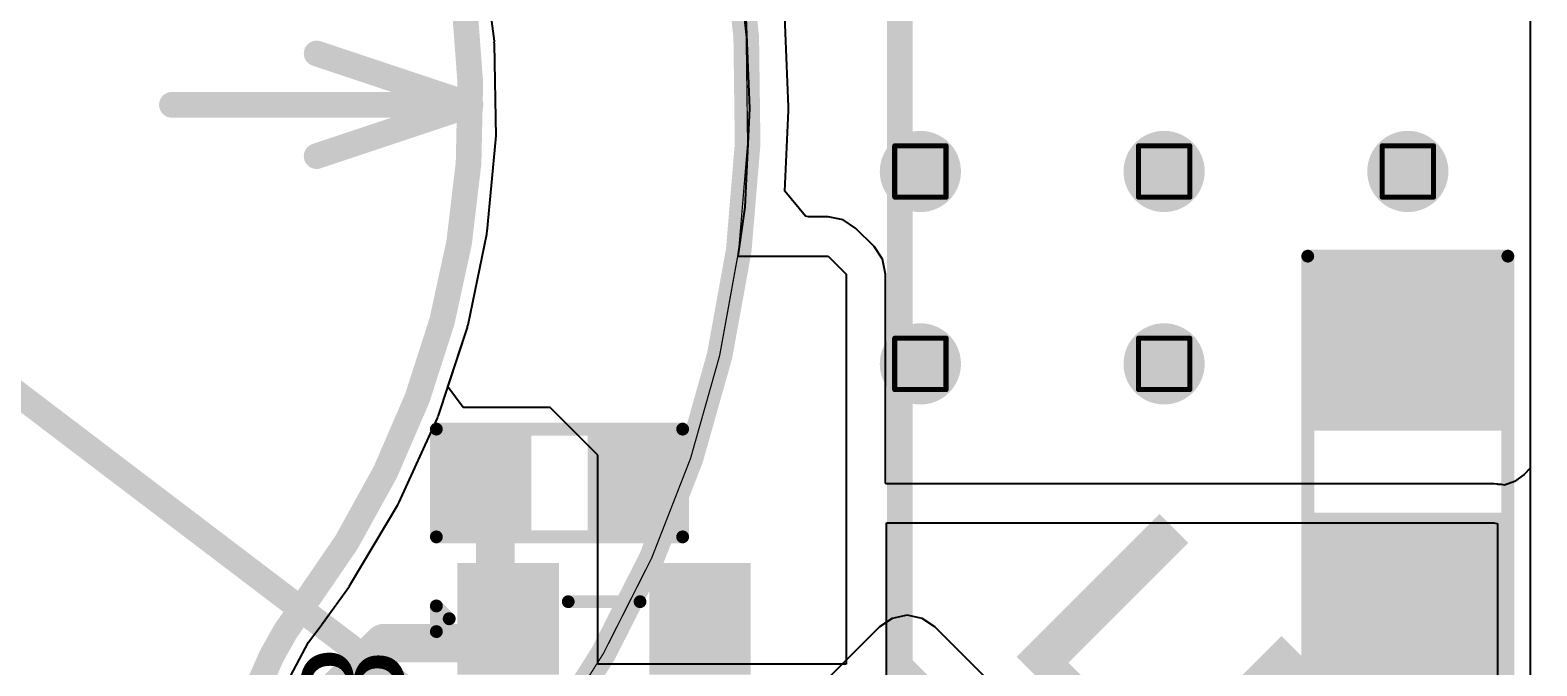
# Model space of a CAD drawing. Header units: inches. Extents: x 92 to 372, y 57 to 122.
# Drawn here: x 129.37 to 144.29, y 69.48 to 75.77 of the extents above; entities that cross this region are included whole.
import ezdxf

# ---------------------------------------------------------------- set-up
doc = ezdxf.new("R2010")
doc.units = ezdxf.units.IN
for name, color, linetype in [('Board Outline', 216, 'Continuous'), ('Bottom Layer', 5, 'Continuous'), ('Bottom Overlay', 54, 'Continuous'), ('Bottom Paste', 16, 'Continuous'), ('Bottom Solder', 6, 'Continuous'), ('Dimension', 6, 'Continuous'), ('Drill Drawing', 1, 'Continuous'), ('Top Layer', 1, 'Continuous'), ('Top Overlay', 2, 'Continuous'), ('Top Paste', 8, 'Continuous'), ('Top Solder', 216, 'Continuous'), ('Via Holes', 16, 'Continuous')]:
    doc.layers.add(name, color=color, linetype=linetype)
doc.styles.add('Arial', font='', dxfattribs={"height": 0.2})
doc.styles.add('Arial_Bold', font='', dxfattribs={"height": 0.2})
doc.styles.get('Arial').set_extended_font_data('Arial')
doc.styles.get('Arial_Bold').set_extended_font_data('Arial', bold=True)

# ---------------------------------------------------------------- blocks, each defined once
blk = doc.blocks.new('R___1206_B_9')
at = {"layer": 'Bottom Layer'}
for points in [[(-2.032, 0.889), (-0.508, 0.889), (-0.508, -0.889), (-2.032, -0.889)], [(0.508, 0.889), (2.032, 0.889), (2.032, -0.889), (0.508, -0.889)]]:
    blk.add_hatch(color=5, dxfattribs=at).paths.add_polyline_path(points)
at = {"layer": 'Bottom Paste'}
for points in [[(-2.032, 0.889), (-0.508, 0.889), (-0.508, -0.889), (-2.032, -0.889)], [(0.508, 0.889), (2.032, 0.889), (2.032, -0.889), (0.508, -0.889)]]:
    blk.add_hatch(color=16, dxfattribs=at).paths.add_polyline_path(points)
at = {"layer": 'Bottom Solder'}
for points in [[(-2.1336, 0.9906), (-0.4064, 0.9906), (-0.4064, -0.9906), (-2.1336, -0.9906)], [(0.4064, 0.9906), (2.1336, 0.9906), (2.1336, -0.9906), (0.4064, -0.9906)]]:
    blk.add_hatch(color=6, dxfattribs=at).paths.add_polyline_path(points)
at = {"layer": 'Bottom Overlay'}
for points in [[(-2.1336, -0.9906, 0.127, 0.127, 0), (-2.1336, 0.9906, 0.127, 0.127, 0)], [(2.1336, 0.9906, 0.127, 0.127, 0), (-2.1336, 0.9906, 0.127, 0.127, 0)], [(2.1336, -0.9906, 0.127, 0.127, 0), (2.1336, 0.9906, 0.127, 0.127, 0)], [(2.1336, -0.9906, 0.127, 0.127, 0), (-2.1336, -0.9906, 0.127, 0.127, 0)]]:
    blk.add_lwpolyline(points, format="xyseb", dxfattribs=at)
for points in [[(-2.16535, 0.9906, 0.0635, 0.0635, 1), (-2.10185, 0.9906, 0.0635, 0.0635, 1)], [(-2.16535, 0.9906, 0.0635, 0.0635, 1), (-2.10185, 0.9906, 0.0635, 0.0635, 1)], [(2.10185, 0.9906, 0.0635, 0.0635, 1), (2.16535, 0.9906, 0.0635, 0.0635, 1)], [(2.10185, 0.9906, 0.0635, 0.0635, 1), (2.16535, 0.9906, 0.0635, 0.0635, 1)], [(-2.16535, -0.9906, 0.0635, 0.0635, 1), (-2.10185, -0.9906, 0.0635, 0.0635, 1)], [(-2.16535, -0.9906, 0.0635, 0.0635, 1), (-2.10185, -0.9906, 0.0635, 0.0635, 1)], [(2.10185, -0.9906, 0.0635, 0.0635, 1), (2.16535, -0.9906, 0.0635, 0.0635, 1)], [(2.10185, -0.9906, 0.0635, 0.0635, 1), (2.16535, -0.9906, 0.0635, 0.0635, 1)]]:
    blk.add_lwpolyline(points, format="xyseb", close=True, dxfattribs=at)
blk = doc.blocks.new('R___0603_B_16')
at = {"layer": 'Bottom Layer'}
for points in [[(-1.143, -0.4445), (-1.143, 0.4445), (-0.381, 0.4445), (-0.381, -0.4445)], [(0.381, -0.4445), (0.381, 0.4445), (1.143, 0.4445), (1.143, -0.4445)]]:
    blk.add_hatch(color=5, dxfattribs=at).paths.add_polyline_path(points)
at = {"layer": 'Bottom Paste'}
for points in [[(-1.143, -0.4445), (-1.143, 0.4445), (-0.381, 0.4445), (-0.381, -0.4445)], [(0.381, -0.4445), (0.381, 0.4445), (1.143, 0.4445), (1.143, -0.4445)]]:
    blk.add_hatch(color=16, dxfattribs=at).paths.add_polyline_path(points)
at = {"layer": 'Bottom Solder'}
for points in [[(-1.2446, -0.5461), (-1.2446, 0.5461), (-0.2794, 0.5461), (-0.2794, -0.5461)], [(0.2794, -0.5461), (0.2794, 0.5461), (1.2446, 0.5461), (1.2446, -0.5461)]]:
    blk.add_hatch(color=6, dxfattribs=at).paths.add_polyline_path(points)
at = {"layer": 'Bottom Overlay'}
for points in [[(-1.2192, 0.5334, 0.127, 0.127, 0), (1.2192, 0.5334, 0.127, 0.127, 0)], [(-1.2192, -0.5334, 0.127, 0.127, 0), (-1.2192, 0.5334, 0.127, 0.127, 0)], [(1.2192, -0.5334, 0.127, 0.127, 0), (1.2192, 0.5334, 0.127, 0.127, 0)], [(-1.2192, -0.5334, 0.127, 0.127, 0), (1.2192, -0.5334, 0.127, 0.127, 0)]]:
    blk.add_lwpolyline(points, format="xyseb", dxfattribs=at)
for points in [[(-1.25095, 0.5334, 0.0635, 0.0635, 1), (-1.18745, 0.5334, 0.0635, 0.0635, 1)], [(-1.25095, 0.5334, 0.0635, 0.0635, 1), (-1.18745, 0.5334, 0.0635, 0.0635, 1)], [(1.18745, 0.5334, 0.0635, 0.0635, 1), (1.25095, 0.5334, 0.0635, 0.0635, 1)], [(1.18745, 0.5334, 0.0635, 0.0635, 1), (1.25095, 0.5334, 0.0635, 0.0635, 1)], [(-1.25095, -0.5334, 0.0635, 0.0635, 1), (-1.18745, -0.5334, 0.0635, 0.0635, 1)], [(-1.25095, -0.5334, 0.0635, 0.0635, 1), (-1.18745, -0.5334, 0.0635, 0.0635, 1)], [(1.18745, -0.5334, 0.0635, 0.0635, 1), (1.25095, -0.5334, 0.0635, 0.0635, 1)], [(1.18745, -0.5334, 0.0635, 0.0635, 1), (1.25095, -0.5334, 0.0635, 0.0635, 1)]]:
    blk.add_lwpolyline(points, format="xyseb", close=True, dxfattribs=at)
blk = doc.blocks.new('SOT_23F_B_24')
at = {"layer": 'Bottom Layer'}
for points in [[(-0.55, 1.5), (-0.55, 0.6), (-1.35, 0.6), (-1.35, 1.5)], [(1.35, 1.5), (1.35, 0.6), (0.55, 0.6), (0.55, 1.5)], [(0.4, -0.6), (0.4, -1.5), (-0.4, -1.5), (-0.4, -0.6)]]:
    blk.add_hatch(color=5, dxfattribs=at).paths.add_polyline_path(points)
at = {"layer": 'Bottom Paste'}
for points in [[(-0.55, 1.5), (-0.55, 0.6), (-1.35, 0.6), (-1.35, 1.5)], [(1.35, 1.5), (1.35, 0.6), (0.55, 0.6), (0.55, 1.5)], [(0.4, -0.6), (0.4, -1.5), (-0.4, -1.5), (-0.4, -0.6)]]:
    blk.add_hatch(color=16, dxfattribs=at).paths.add_polyline_path(points)
at = {"layer": 'Bottom Solder'}
for points in [[(-0.448, 1.602), (-0.448, 0.498), (-1.452, 0.498), (-1.452, 1.602)], [(1.452, 1.602), (1.452, 0.498), (0.448, 0.498), (0.448, 1.602)], [(0.502, -0.498), (0.502, -1.602), (-0.502, -1.602), (-0.502, -0.498)]]:
    blk.add_hatch(color=6, dxfattribs=at).paths.add_polyline_path(points)
at = {"layer": 'Bottom Overlay'}
for points in [[(-1.661, 0.923, 0.127, 0.127, 0), (-1.661, 1.177, 0.127, 0.127, 0)], [(-1.661, 1.177, 0.127, 0.127, 0), (-1.534, 1.05, 0.127, 0.127, 0)], [(-0.356, 1.219, 0.127, 0.127, 0), (0.356, 1.219, 0.127, 0.127, 0)], [(-1.661, 0.923, 0.127, 0.127, 0), (-1.534, 1.05, 0.127, 0.127, 0)], [(-1.45, -0.9, 0.127, 0.127, 0), (-1.45, 0.286, 0.127, 0.127, 0)], [(1.45, -0.9, 0.127, 0.127, 0), (1.45, 0.286, 0.127, 0.127, 0)], [(-1.45, -0.9, 0.127, 0.127, 0), (-0.714, -0.9, 0.127, 0.127, 0)], [(0.714, -0.9, 0.127, 0.127, 0), (1.45, -0.9, 0.127, 0.127, 0)]]:
    blk.add_lwpolyline(points, format="xyseb", dxfattribs=at)
for points in [[(-1.693, 1.177, 0.0635, 0.0635, 1), (-1.629, 1.177, 0.0635, 0.0635, 1)], [(-1.693, 1.177, 0.0635, 0.0635, 1), (-1.629, 1.177, 0.0635, 0.0635, 1)], [(-0.387, 1.219, 0.0635, 0.0635, 1), (-0.324, 1.219, 0.0635, 0.0635, 1)], [(0.324, 1.219, 0.0635, 0.0635, 1), (0.387, 1.219, 0.0635, 0.0635, 1)], [(-1.566, 1.05, 0.0635, 0.0635, 1), (-1.502, 1.05, 0.0635, 0.0635, 1)], [(-1.566, 1.05, 0.0635, 0.0635, 1), (-1.502, 1.05, 0.0635, 0.0635, 1)], [(-1.693, 0.923, 0.0635, 0.0635, 1), (-1.629, 0.923, 0.0635, 0.0635, 1)], [(-1.693, 0.923, 0.0635, 0.0635, 1), (-1.629, 0.923, 0.0635, 0.0635, 1)], [(-1.482, 0.286, 0.0635, 0.0635, 1), (-1.418, 0.286, 0.0635, 0.0635, 1)], [(1.418, 0.286, 0.0635, 0.0635, 1), (1.482, 0.286, 0.0635, 0.0635, 1)], [(-1.482, -0.9, 0.0635, 0.0635, 1), (-1.418, -0.9, 0.0635, 0.0635, 1)], [(-1.482, -0.9, 0.0635, 0.0635, 1), (-1.418, -0.9, 0.0635, 0.0635, 1)], [(-0.745, -0.9, 0.0635, 0.0635, 1), (-0.682, -0.9, 0.0635, 0.0635, 1)], [(0.682, -0.9, 0.0635, 0.0635, 1), (0.745, -0.9, 0.0635, 0.0635, 1)], [(1.418, -0.9, 0.0635, 0.0635, 1), (1.482, -0.9, 0.0635, 0.0635, 1)], [(1.418, -0.9, 0.0635, 0.0635, 1), (1.482, -0.9, 0.0635, 0.0635, 1)]]:
    blk.add_lwpolyline(points, format="xyseb", close=True, dxfattribs=at)
blk = doc.blocks.new('GW_PUSTA1_CM_MENE_XX53_1_1050_R18_28')
at = {"layer": 'Top Layer'}
for points in [[(-2.818, -2.91), (-2.018, -2.91), (-2.018, 2.91), (-2.818, 2.91)], [(-1.05, 1.651), (1.041, 1.651), (1.041, 2.921), (-1.05, 2.921)], [(2.818, 2.91), (2.018, 2.91), (2.018, -2.91), (2.818, -2.91)], [(1.05, 1.25), (-1.05, 1.25), (-1.05, 1.7), (1.05, 1.7)], [(-2.057, -0.9), (-1.575, -0.9), (-1.575, 0.9), (-2.057, 0.9)], [(1.65, -0.9), (-1.65, -0.9), (-1.65, 0.9), (1.65, 0.9)], [(2.057, 0.9), (1.575, 0.9), (1.575, -0.9), (2.057, -0.9)], [(1.05, -1.7), (-1.05, -1.7), (-1.05, -1.25), (1.05, -1.25)], [(-1.05, -2.921), (1.041, -2.921), (1.041, -1.651), (-1.05, -1.651)]]:
    blk.add_hatch(color=1, dxfattribs=at).paths.add_polyline_path(points)
at = {"layer": 'Top Paste'}
for points in [[(1.05, 1.25), (-1.05, 1.25), (-1.05, 1.7), (1.05, 1.7)], [(1.65, -0.9), (-1.65, -0.9), (-1.65, 0.9), (1.65, 0.9)], [(1.05, -1.7), (-1.05, -1.7), (-1.05, -1.25), (1.05, -1.25)]]:
    blk.add_hatch(color=8, dxfattribs=at).paths.add_polyline_path(points)
at = {"layer": 'Top Solder'}
for points in [[(1.152, 1.148), (-1.152, 1.148), (-1.152, 1.802), (1.152, 1.802)], [(1.752, -1.002), (-1.752, -1.002), (-1.752, 1.002), (1.752, 1.002)], [(1.152, -1.802), (-1.152, -1.802), (-1.152, -1.148), (1.152, -1.148)]]:
    blk.add_hatch(color=216, dxfattribs=at).paths.add_polyline_path(points)
at = {"layer": 'Top Overlay'}
for points in [[(-0.076, 2.134, 0.127, 0.127, 0), (-0.076, 2.667, 0.127, 0.127, 0)], [(-1.88, 1.905, 0.127, 0.127, 0), (1.88, 1.905, 0.127, 0.127, 0)], [(-1.88, -1.905, 0.127, 0.127, 0), (-1.88, 1.905, 0.127, 0.127, 0)], [(1.88, -1.905, 0.127, 0.127, 0), (1.88, 1.905, 0.127, 0.127, 0)], [(-1.88, -1.905, 0.127, 0.127, 0), (1.88, -1.905, 0.127, 0.127, 0)], [(0, -2.654, 0.127, 0.127, 0), (0, -2.121, 0.127, 0.127, 0)], [(-0.267, -2.388, 0.127, 0.127, 0), (0.267, -2.388, 0.127, 0.127, 0)]]:
    blk.add_lwpolyline(points, format="xyseb", dxfattribs=at)
for points in [[(-0.108, 2.667, 0.0635, 0.0635, 1), (-0.044, 2.667, 0.0635, 0.0635, 1)], [(-0.108, 2.134, 0.0635, 0.0635, 1), (-0.044, 2.134, 0.0635, 0.0635, 1)], [(-1.911, 1.905, 0.0635, 0.0635, 1), (-1.848, 1.905, 0.0635, 0.0635, 1)], [(-1.911, 1.905, 0.0635, 0.0635, 1), (-1.848, 1.905, 0.0635, 0.0635, 1)], [(1.848, 1.905, 0.0635, 0.0635, 1), (1.911, 1.905, 0.0635, 0.0635, 1)], [(1.848, 1.905, 0.0635, 0.0635, 1), (1.911, 1.905, 0.0635, 0.0635, 1)], [(-1.911, -1.905, 0.0635, 0.0635, 1), (-1.848, -1.905, 0.0635, 0.0635, 1)], [(-1.911, -1.905, 0.0635, 0.0635, 1), (-1.848, -1.905, 0.0635, 0.0635, 1)], [(1.848, -1.905, 0.0635, 0.0635, 1), (1.911, -1.905, 0.0635, 0.0635, 1)], [(1.848, -1.905, 0.0635, 0.0635, 1), (1.911, -1.905, 0.0635, 0.0635, 1)], [(-0.032, -2.121, 0.0635, 0.0635, 1), (0.032, -2.121, 0.0635, 0.0635, 1)], [(-0.298, -2.388, 0.0635, 0.0635, 1), (-0.235, -2.388, 0.0635, 0.0635, 1)], [(0.235, -2.388, 0.0635, 0.0635, 1), (0.298, -2.388, 0.0635, 0.0635, 1)], [(-0.032, -2.654, 0.0635, 0.0635, 1), (0.032, -2.654, 0.0635, 0.0635, 1)]]:
    blk.add_lwpolyline(points, format="xyseb", close=True, dxfattribs=at)

msp = doc.modelspace()

# ---------------------------------------------------------------- hatches: boundary and pattern name
at = {"layer": 'Bottom Layer'}
h = msp.add_hatch(color=5, dxfattribs=at)
edge = h.paths.add_edge_path()
edge.add_arc((138.183, 74.371), 0.3, 0, 360)
h = msp.add_hatch(color=5, dxfattribs=at)
edge = h.paths.add_edge_path()
edge.add_arc((140.596, 74.371), 0.3, 0, 360)
h = msp.add_hatch(color=5, dxfattribs=at)
edge = h.paths.add_edge_path()
edge.add_arc((143.009, 74.371), 0.3, 0, 360)
h = msp.add_hatch(color=5, dxfattribs=at)
edge = h.paths.add_edge_path()
edge.add_arc((138.183, 72.466), 0.3, 0, 360)
h = msp.add_hatch(color=5, dxfattribs=at)
edge = h.paths.add_edge_path()
edge.add_arc((140.596, 72.466), 0.3, 0, 360)
at = {"layer": 'Bottom Solder'}
h = msp.add_hatch(color=6, dxfattribs=at)
edge = h.paths.add_edge_path()
edge.add_arc((138.183, 74.371), 0.402, 0, 360)
h = msp.add_hatch(color=6, dxfattribs=at)
edge = h.paths.add_edge_path()
edge.add_arc((140.596, 74.371), 0.402, 0, 360)
h = msp.add_hatch(color=6, dxfattribs=at)
edge = h.paths.add_edge_path()
edge.add_arc((143.009, 74.371), 0.402, 0, 360)
h = msp.add_hatch(color=6, dxfattribs=at)
edge = h.paths.add_edge_path()
edge.add_arc((138.183, 72.466), 0.402, 0, 360)
h = msp.add_hatch(color=6, dxfattribs=at)
edge = h.paths.add_edge_path()
edge.add_arc((140.596, 72.466), 0.402, 0, 360)
at = {"layer": 'Top Layer'}
h = msp.add_hatch(color=1, dxfattribs=at)
edge = h.paths.add_edge_path()
edge.add_arc((138.183, 74.371), 0.3, 0, 360)
h = msp.add_hatch(color=1, dxfattribs=at)
edge = h.paths.add_edge_path()
edge.add_arc((140.596, 74.371), 0.3, 0, 360)
h = msp.add_hatch(color=1, dxfattribs=at)
edge = h.paths.add_edge_path()
edge.add_arc((143.009, 74.371), 0.3, 0, 360)
h = msp.add_hatch(color=1, dxfattribs=at)
edge = h.paths.add_edge_path()
edge.add_arc((138.183, 72.466), 0.3, 0, 360)
h = msp.add_hatch(color=1, dxfattribs=at)
edge = h.paths.add_edge_path()
edge.add_arc((140.596, 72.466), 0.3, 0, 360)
msp.add_hatch(color=1, dxfattribs=at).paths.add_polyline_path([(142.037, 65.604), (138.052, 69.588), (135.303, 66.839), (139.288, 62.855)])
at = {"layer": 'Top Solder'}
h = msp.add_hatch(color=216, dxfattribs=at)
edge = h.paths.add_edge_path()
edge.add_arc((138.183, 74.371), 0.402, 0, 360)
h = msp.add_hatch(color=216, dxfattribs=at)
edge = h.paths.add_edge_path()
edge.add_arc((140.596, 74.371), 0.402, 0, 360)
h = msp.add_hatch(color=216, dxfattribs=at)
edge = h.paths.add_edge_path()
edge.add_arc((143.009, 74.371), 0.402, 0, 360)
h = msp.add_hatch(color=216, dxfattribs=at)
edge = h.paths.add_edge_path()
edge.add_arc((138.183, 72.466), 0.402, 0, 360)
h = msp.add_hatch(color=216, dxfattribs=at)
edge = h.paths.add_edge_path()
edge.add_arc((140.596, 72.466), 0.402, 0, 360)
at = {"layer": 'Via Holes'}
h = msp.add_hatch(color=7, dxfattribs=at)
edge = h.paths.add_edge_path()
edge.add_arc((138.183, 74.371), 0.15, 0, 360)
h = msp.add_hatch(color=7, dxfattribs=at)
edge = h.paths.add_edge_path()
edge.add_arc((140.596, 74.371), 0.15, 0, 360)
h = msp.add_hatch(color=7, dxfattribs=at)
edge = h.paths.add_edge_path()
edge.add_arc((143.009, 74.371), 0.15, 0, 360)
h = msp.add_hatch(color=7, dxfattribs=at)
edge = h.paths.add_edge_path()
edge.add_arc((138.183, 72.466), 0.15, 0, 360)
h = msp.add_hatch(color=7, dxfattribs=at)
edge = h.paths.add_edge_path()
edge.add_arc((140.596, 72.466), 0.15, 0, 360)

# ---------------------------------------------------------------- linework, layer by layer
at = {"layer": 'Board Outline'}
for points in [[(118.906, 70.045, 0.254, 0.254, -2.013543), (132.053, 70.045, 0.254, 0.254, 0)], [(132.206, 75.539, 0.254, 0.254, 0), (133.73, 75.031, 0.254, 0.254, 0)], [(130.773, 75.031, 0.254, 0.254, 0), (132.251, 75.031, 0.254, 0.254, 0)], [(132.206, 74.523, 0.254, 0.254, 0), (133.73, 75.031, 0.254, 0.254, 0)], [(132.251, 75.031, 0.254, 0.254, 0), (133.73, 75.031, 0.254, 0.254, 0)], [(131.443, 68.232, 0.254, 0.254, -0.16366), (132.053, 70.045, 0.254, 0.254, 0)]]:
    msp.add_lwpolyline(points, format="xyseb", dxfattribs=at)
for points in [[(132.142, 75.539, 0.127, 0.127, 1), (132.269, 75.539, 0.127, 0.127, 1)], [(130.709, 75.031, 0.127, 0.127, 1), (130.836, 75.031, 0.127, 0.127, 1)], [(132.188, 75.031, 0.127, 0.127, 1), (132.315, 75.031, 0.127, 0.127, 1)], [(132.188, 75.031, 0.127, 0.127, 1), (132.315, 75.031, 0.127, 0.127, 1)], [(133.666, 75.031, 0.127, 0.127, 1), (133.793, 75.031, 0.127, 0.127, 1)], [(133.666, 75.031, 0.127, 0.127, 1), (133.793, 75.031, 0.127, 0.127, 1)], [(133.666, 75.031, 0.127, 0.127, 1), (133.793, 75.031, 0.127, 0.127, 1)], [(132.142, 74.523, 0.127, 0.127, 1), (132.269, 74.523, 0.127, 0.127, 1)], [(131.989, 70.045, 0.127, 0.127, 1), (132.116, 70.045, 0.127, 0.127, 1)], [(131.989, 70.045, 0.127, 0.127, 1), (132.116, 70.045, 0.127, 0.127, 1)]]:
    msp.add_lwpolyline(points, format="xyseb", close=True, dxfattribs=at)
at = {"layer": 'Bottom Layer'}
for p, q in [((144.221, 79.208), (144.221, 71.434)), ((133.965, 75.662), (133.848, 76.569)), ((136.45, 75.972), (136.49, 74.994)), ((136.878, 75.01), (136.838, 75.987)), ((133.964, 75.647), (133.965, 75.662)), ((133.967, 75.633), (133.964, 75.647)), ((133.982, 74.718), (133.967, 75.633)), ((136.49, 74.994), (136.444, 74.017)), ((136.84, 74.175), (136.878, 74.976)), ((136.876, 74.993), (136.878, 75.01)), ((136.878, 74.976), (136.876, 74.993)), ((133.895, 73.778), (133.981, 74.689)), ((133.98, 74.704), (133.982, 74.718)), ((133.981, 74.689), (133.98, 74.704)), ((137.047, 73.93), (136.84, 74.175)), ((136.444, 74.017), (136.377, 73.533)), ((137.074, 73.921), (137.047, 73.93)), ((137.27, 73.921), (137.074, 73.921)), ((137.418, 73.892), (137.27, 73.921)), ((137.544, 73.808), (137.418, 73.892)), ((133.705, 72.854), (133.891, 73.75)), ((133.891, 73.764), (133.895, 73.778)), ((133.891, 73.75), (133.891, 73.764)), ((137.724, 73.628), (137.544, 73.808)), ((137.808, 73.502), (137.724, 73.628)), ((136.377, 73.533), (137.27, 73.533)), ((137.27, 73.533), (137.449, 73.353)), ((137.838, 73.353), (137.808, 73.502)), ((137.449, 73.353), (137.449, 69.494)), ((137.838, 71.286), (137.838, 73.353)), ((133.506, 72.24), (133.698, 72.826)), ((133.698, 72.826), (133.699, 72.84)), ((133.699, 72.84), (133.705, 72.854)), ((133.655, 72.034), (133.506, 72.24)), ((134.518, 72.034), (133.655, 72.034)), ((134.991, 71.562), (134.518, 72.034)), ((134.991, 70.731), (134.991, 71.562)), ((144.162, 71.37), (144.066, 71.303)), ((144.221, 71.434), (144.162, 71.37)), ((137.846, 71.28), (137.838, 71.286)), ((143.86, 71.28), (137.846, 71.28)), ((143.891, 71.274), (143.86, 71.28)), ((143.898, 71.274), (143.891, 71.274)), ((143.905, 71.272), (143.898, 71.274)), ((143.936, 71.272), (143.905, 71.272)), ((143.967, 71.266), (143.936, 71.272)), ((144.066, 71.303), (143.967, 71.266)), ((137.846, 69.088), (137.846, 70.891)), ((137.846, 70.891), (143.86, 70.891)), ((143.86, 70.891), (143.891, 70.885)), ((143.891, 70.885), (143.898, 70.885)), ((143.898, 70.885), (143.898, 68.942)), ((134.991, 69.494), (134.991, 70.731)), ((137.449, 69.494), (134.991, 69.494))]:
    msp.add_line(p, q, dxfattribs=at)
for points in [[(133.848, 71.287, 0.381, 0.381, 0), (133.975, 71.16, 0.381, 0.381, 0)], [(133.975, 69.883, 0.381, 0.381, 0), (133.975, 71.16, 0.381, 0.381, 0)], [(133.941, 69.849, 0.381, 0.381, 0), (133.975, 69.883, 0.381, 0.381, 0)], [(132.324, 69.156, 0.381, 0.381, 0), (132.869, 69.701, 0.381, 0.381, 0)], [(132.869, 69.701, 0.381, 0.381, 0), (133.892, 69.701, 0.381, 0.381, 0)]]:
    msp.add_lwpolyline(points, format="xyseb", dxfattribs=at)
for points in [[(133.753, 71.287, 0.191, 0.191, 1), (133.943, 71.287, 0.191, 0.191, 1)], [(133.88, 71.16, 0.191, 0.191, 1), (134.07, 71.16, 0.191, 0.191, 1)], [(133.88, 71.16, 0.191, 0.191, 1), (134.07, 71.16, 0.191, 0.191, 1)], [(133.846, 69.849, 0.191, 0.191, 1), (134.036, 69.849, 0.191, 0.191, 1)], [(133.88, 69.883, 0.191, 0.191, 1), (134.07, 69.883, 0.191, 0.191, 1)], [(133.88, 69.883, 0.191, 0.191, 1), (134.07, 69.883, 0.191, 0.191, 1)], [(132.774, 69.701, 0.191, 0.191, 1), (132.965, 69.701, 0.191, 0.191, 1)], [(132.774, 69.701, 0.191, 0.191, 1), (132.965, 69.701, 0.191, 0.191, 1)], [(133.797, 69.701, 0.191, 0.191, 1), (133.988, 69.701, 0.191, 0.191, 1)]]:
    msp.add_lwpolyline(points, format="xyseb", close=True, dxfattribs=at)
at = {"layer": 'Dimension'}
for points in [[(114.48, 75.031, 0.0127, 0.0127, -1.683703), (131.443, 65.788, 0.0127, 0.0127, 0)], [(112.98, 84.531, 0.254, 0.254, 0), (137.98, 65.531, 0.254, 0.254, 0)], [(137.98, 65.531, 0.254, 0.254, 0), (137.98, 84.531, 0.254, 0.254, 0)]]:
    msp.add_lwpolyline(points, format="xyseb", dxfattribs=at)
at = {"layer": 'Drill Drawing'}
for points in [[(137.929, 74.625, 0.0508, 0.0508, 0), (138.437, 74.625, 0.0508, 0.0508, 0)], [(137.929, 74.117, 0.0508, 0.0508, 0), (137.929, 74.625, 0.0508, 0.0508, 0)], [(138.437, 74.117, 0.0508, 0.0508, 0), (138.437, 74.625, 0.0508, 0.0508, 0)], [(140.342, 74.625, 0.0508, 0.0508, 0), (140.85, 74.625, 0.0508, 0.0508, 0)], [(140.342, 74.117, 0.0508, 0.0508, 0), (140.342, 74.625, 0.0508, 0.0508, 0)], [(140.85, 74.117, 0.0508, 0.0508, 0), (140.85, 74.625, 0.0508, 0.0508, 0)], [(142.755, 74.625, 0.0508, 0.0508, 0), (143.263, 74.625, 0.0508, 0.0508, 0)], [(142.755, 74.117, 0.0508, 0.0508, 0), (142.755, 74.625, 0.0508, 0.0508, 0)], [(143.263, 74.117, 0.0508, 0.0508, 0), (143.263, 74.625, 0.0508, 0.0508, 0)], [(137.929, 74.117, 0.0508, 0.0508, 0), (138.437, 74.117, 0.0508, 0.0508, 0)], [(140.342, 74.117, 0.0508, 0.0508, 0), (140.85, 74.117, 0.0508, 0.0508, 0)], [(142.755, 74.117, 0.0508, 0.0508, 0), (143.263, 74.117, 0.0508, 0.0508, 0)], [(137.929, 72.72, 0.0508, 0.0508, 0), (138.437, 72.72, 0.0508, 0.0508, 0)], [(137.929, 72.212, 0.0508, 0.0508, 0), (137.929, 72.72, 0.0508, 0.0508, 0)], [(138.437, 72.212, 0.0508, 0.0508, 0), (138.437, 72.72, 0.0508, 0.0508, 0)], [(140.342, 72.72, 0.0508, 0.0508, 0), (140.85, 72.72, 0.0508, 0.0508, 0)], [(140.342, 72.212, 0.0508, 0.0508, 0), (140.342, 72.72, 0.0508, 0.0508, 0)], [(140.85, 72.212, 0.0508, 0.0508, 0), (140.85, 72.72, 0.0508, 0.0508, 0)], [(137.929, 72.212, 0.0508, 0.0508, 0), (138.437, 72.212, 0.0508, 0.0508, 0)], [(140.342, 72.212, 0.0508, 0.0508, 0), (140.85, 72.212, 0.0508, 0.0508, 0)]]:
    msp.add_lwpolyline(points, format="xyseb", dxfattribs=at)
for points in [[(137.917, 74.625, 0.0254, 0.0254, 1), (137.942, 74.625, 0.0254, 0.0254, 1)], [(137.917, 74.625, 0.0254, 0.0254, 1), (137.942, 74.625, 0.0254, 0.0254, 1)], [(138.425, 74.625, 0.0254, 0.0254, 1), (138.45, 74.625, 0.0254, 0.0254, 1)], [(138.425, 74.625, 0.0254, 0.0254, 1), (138.45, 74.625, 0.0254, 0.0254, 1)], [(140.33, 74.625, 0.0254, 0.0254, 1), (140.355, 74.625, 0.0254, 0.0254, 1)], [(140.33, 74.625, 0.0254, 0.0254, 1), (140.355, 74.625, 0.0254, 0.0254, 1)], [(140.838, 74.625, 0.0254, 0.0254, 1), (140.863, 74.625, 0.0254, 0.0254, 1)], [(140.838, 74.625, 0.0254, 0.0254, 1), (140.863, 74.625, 0.0254, 0.0254, 1)], [(142.743, 74.625, 0.0254, 0.0254, 1), (142.768, 74.625, 0.0254, 0.0254, 1)], [(142.743, 74.625, 0.0254, 0.0254, 1), (142.768, 74.625, 0.0254, 0.0254, 1)], [(143.251, 74.625, 0.0254, 0.0254, 1), (143.276, 74.625, 0.0254, 0.0254, 1)], [(143.251, 74.625, 0.0254, 0.0254, 1), (143.276, 74.625, 0.0254, 0.0254, 1)], [(137.917, 74.117, 0.0254, 0.0254, 1), (137.942, 74.117, 0.0254, 0.0254, 1)], [(137.917, 74.117, 0.0254, 0.0254, 1), (137.942, 74.117, 0.0254, 0.0254, 1)], [(138.425, 74.117, 0.0254, 0.0254, 1), (138.45, 74.117, 0.0254, 0.0254, 1)], [(138.425, 74.117, 0.0254, 0.0254, 1), (138.45, 74.117, 0.0254, 0.0254, 1)], [(140.33, 74.117, 0.0254, 0.0254, 1), (140.355, 74.117, 0.0254, 0.0254, 1)], [(140.33, 74.117, 0.0254, 0.0254, 1), (140.355, 74.117, 0.0254, 0.0254, 1)], [(140.838, 74.117, 0.0254, 0.0254, 1), (140.863, 74.117, 0.0254, 0.0254, 1)], [(140.838, 74.117, 0.0254, 0.0254, 1), (140.863, 74.117, 0.0254, 0.0254, 1)], [(142.743, 74.117, 0.0254, 0.0254, 1), (142.768, 74.117, 0.0254, 0.0254, 1)], [(142.743, 74.117, 0.0254, 0.0254, 1), (142.768, 74.117, 0.0254, 0.0254, 1)], [(143.251, 74.117, 0.0254, 0.0254, 1), (143.276, 74.117, 0.0254, 0.0254, 1)], [(143.251, 74.117, 0.0254, 0.0254, 1), (143.276, 74.117, 0.0254, 0.0254, 1)], [(137.917, 72.72, 0.0254, 0.0254, 1), (137.942, 72.72, 0.0254, 0.0254, 1)], [(137.917, 72.72, 0.0254, 0.0254, 1), (137.942, 72.72, 0.0254, 0.0254, 1)], [(138.425, 72.72, 0.0254, 0.0254, 1), (138.45, 72.72, 0.0254, 0.0254, 1)], [(138.425, 72.72, 0.0254, 0.0254, 1), (138.45, 72.72, 0.0254, 0.0254, 1)], [(140.33, 72.72, 0.0254, 0.0254, 1), (140.355, 72.72, 0.0254, 0.0254, 1)], [(140.33, 72.72, 0.0254, 0.0254, 1), (140.355, 72.72, 0.0254, 0.0254, 1)], [(140.838, 72.72, 0.0254, 0.0254, 1), (140.863, 72.72, 0.0254, 0.0254, 1)], [(140.838, 72.72, 0.0254, 0.0254, 1), (140.863, 72.72, 0.0254, 0.0254, 1)], [(137.917, 72.212, 0.0254, 0.0254, 1), (137.942, 72.212, 0.0254, 0.0254, 1)], [(137.917, 72.212, 0.0254, 0.0254, 1), (137.942, 72.212, 0.0254, 0.0254, 1)], [(138.425, 72.212, 0.0254, 0.0254, 1), (138.45, 72.212, 0.0254, 0.0254, 1)], [(138.425, 72.212, 0.0254, 0.0254, 1), (138.45, 72.212, 0.0254, 0.0254, 1)], [(140.33, 72.212, 0.0254, 0.0254, 1), (140.355, 72.212, 0.0254, 0.0254, 1)], [(140.33, 72.212, 0.0254, 0.0254, 1), (140.355, 72.212, 0.0254, 0.0254, 1)], [(140.838, 72.212, 0.0254, 0.0254, 1), (140.863, 72.212, 0.0254, 0.0254, 1)], [(140.838, 72.212, 0.0254, 0.0254, 1), (140.863, 72.212, 0.0254, 0.0254, 1)]]:
    msp.add_lwpolyline(points, format="xyseb", close=True, dxfattribs=at)
at = {"layer": 'Top Layer'}
for p, q in [((144.221, 84.788), (144.221, 65.274)), ((133.965, 75.662), (133.848, 76.569)), ((133.964, 75.647), (133.965, 75.662)), ((133.967, 75.633), (133.964, 75.647)), ((133.982, 74.718), (133.967, 75.633)), ((133.895, 73.778), (133.981, 74.689)), ((133.98, 74.704), (133.982, 74.718)), ((133.981, 74.689), (133.98, 74.704)), ((133.705, 72.854), (133.891, 73.75)), ((133.891, 73.764), (133.895, 73.778)), ((133.891, 73.75), (133.891, 73.764)), ((133.413, 71.956), (133.698, 72.826)), ((133.698, 72.826), (133.699, 72.84)), ((133.699, 72.84), (133.705, 72.854)), ((133.024, 71.096), (133.403, 71.929)), ((133.403, 71.929), (133.406, 71.943)), ((133.406, 71.943), (133.413, 71.956)), ((132.542, 70.285), (133.01, 71.071)), ((133.01, 71.071), (133.015, 71.085)), ((133.015, 71.085), (133.024, 71.096)), ((132.263, 69.895), (132.53, 70.267)), ((132.53, 70.267), (132.534, 70.277)), ((132.534, 70.277), (132.542, 70.285)), ((138.052, 69.977), (137.904, 69.947)), ((138.201, 69.947), (138.052, 69.977)), ((132.125, 69.711), (132.259, 69.889)), ((132.259, 69.889), (132.261, 69.892)), ((132.261, 69.892), (132.263, 69.895)), ((137.77, 69.856), (133.655, 65.74)), ((137.771, 69.856), (137.77, 69.856)), ((137.778, 69.863), (137.771, 69.856)), ((137.904, 69.947), (137.778, 69.863)), ((138.327, 69.863), (138.201, 69.947)), ((139.575, 68.615), (138.327, 69.863)), ((131.916, 69.317), (132.125, 69.711))]:
    msp.add_line(p, q, dxfattribs=at)
at = {"layer": 'Top Overlay'}
msp.add_lwpolyline([(114.48, 75.031, 0.254, 0.254, -1.683703), (131.443, 65.788, 0.254, 0.254, 0)], format="xyseb", dxfattribs=at)

# ---------------------------------------------------------------- block references
for name, p, rotation in [('R___1206_B_9', (143.009, 71.399), 270), ('GW_PUSTA1_CM_MENE_XX53_1_1050_R18_28', (137.98, 65.531), 315)]:
    msp.add_blockref(name, p, dxfattribs=dict(rotation=rotation))
for name, p in [('R___0603_B_16', (134.61, 71.287)), ('SOT_23F_B_24', (135.052, 68.893))]:
    msp.add_blockref(name, p)

# ---------------------------------------------------------------- texts
at = {"layer": 'Bottom Overlay', "style": 'Arial', "text_generation_flag": 2}
msp.add_text('Q3', height=1.016, rotation=270, dxfattribs=at).set_placement((132.055, 67.776))
at = {"layer": 'Top Overlay', "style": 'Arial_Bold'}
msp.add_text('LED3', height=2, rotation=315, dxfattribs=at).set_placement((139.004, 69.697))

doc.saveas('drawing.dxf')
